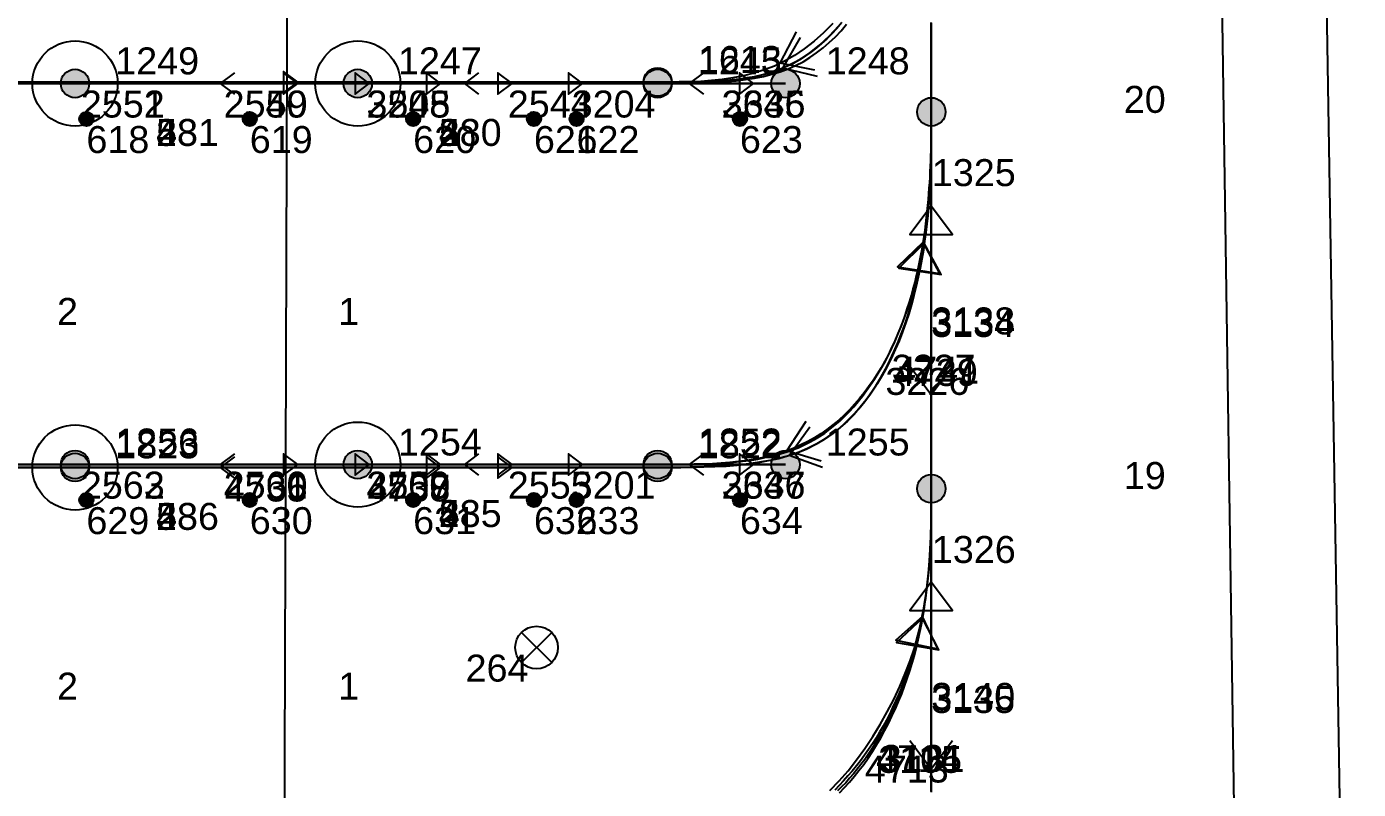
# Model space of a CAD drawing. Header units: millimetres. Extents: x 1508 to 209369, y 3688 to 146097.
# Drawn here: x 175276 to 184650, y 23438 to 28812 of the extents above; entities that cross this region are included whole.
import ezdxf

# ---------------------------------------------------------------- set-up
doc = ezdxf.new("R2010")
doc.units = ezdxf.units.MM
for name, color, linetype, true_color in [('Ndc8_Activity_DuiGao_Erceng', 1, 'Continuous', 0xff0000), ('Ndc8_Activity_DuiGao_ErcengID', 1, 'Continuous', 0xff0000), ('Ndc8_Activity_DuiGao_Sanceng', 1, 'Continuous', 0xff0000), ('Ndc8_Activity_DuiGao_SancengID', 1, 'Continuous', 0xff0000), ('Ndc8_Activity_DuiGao_Yiceng', 1, 'Continuous', 0xff0000), ('Ndc8_Activity_DuiGao_YicengID', 1, 'Continuous', 0xff0000), ('Ndc8_Cluster', 7, 'Continuous', 0x808000), ('Ndc8_Point', 7, 'Continuous', 0x000080), ('Ndc8_PointID', 7, 'Continuous', 0x000080), ('Ndc8_Reflector', 7, 'Continuous', 0x008000), ('Ndc8_ReflectorID', 7, 'Continuous', 0x008000), ('Ndc8_SD2_Bwd_AutoLoadEnabled', 7, 'Continuous', 0x0080c0), ('Ndc8_SD2_Bwd_AutoLoadEnabledID', 7, 'Continuous', 0x0080c0), ('Ndc8_SD2_Bwd_LoadOperation', 5, 'Continuous', 0x0000ff), ('Ndc8_SD2_Bwd_LoadOperationID', 5, 'Continuous', 0x0000ff), ('Ndc8_SD2_Bwd_NoForkAutoAdjust', 5, 'Continuous', 0x0000ff), ('Ndc8_SD2_Bwd_NoForkAutoAdjustID', 5, 'Continuous', 0x0000ff), ('Ndc8_SD2_Forward', 5, 'Continuous', 0x0000ff), ('Ndc8_SD2_ForwardID', 5, 'Continuous', 0x0000ff), ('Ndc8_SD2_Fwd_NoForkAutoAdjust', 5, 'Continuous', 0x0000ff), ('Ndc8_SD2_Fwd_NoForkAutoAdjustID', 5, 'Continuous', 0x0000ff), ('Ndc8_SD2_JiangCha', 5, 'Continuous', 0x0000ff), ('Ndc8_SD2_JiangChaID', 5, 'Continuous', 0x0000ff), ('Ndc8_SD2_Reverse', 5, 'Continuous', 0x0000ff), ('Ndc8_SD2_ReverseID', 5, 'Continuous', 0x0000ff), ('Ndc8_Spot', 1, 'Continuous', 0xff0000), ('Ndc8_SpotID', 1, 'Continuous', 0xff0000), ('Ndc8_Text', 7, 'Continuous', 0x000000)]:
    doc.layers.add(name, color=color, linetype=linetype, true_color=true_color)
doc.styles.add('Ndc8Style', font='arial.ttf', dxfattribs={"height": 0.2})

msp = doc.modelspace()

# ---------------------------------------------------------------- hatches: boundary and pattern name
at = {"layer": 'Ndc8_Point'}
h = msp.add_hatch(color=256, dxfattribs=at)
edge = h.paths.add_edge_path(flags=0)
edge.add_arc((175617, 28411), 100, 0, 360)
h = msp.add_hatch(color=256, dxfattribs=at)
edge = h.paths.add_edge_path(flags=0)
edge.add_arc((177607, 28411), 100, 0, 360)
h = msp.add_hatch(color=256, dxfattribs=at)
edge = h.paths.add_edge_path(flags=0)
edge.add_arc((179718, 28421), 100, 0, 360)
h = msp.add_hatch(color=256, dxfattribs=at)
edge = h.paths.add_edge_path(flags=0)
edge.add_arc((179718, 28411), 100, 0, 360)
h = msp.add_hatch(color=256, dxfattribs=at)
edge = h.paths.add_edge_path(flags=0)
edge.add_arc((180618, 28411), 100, 0, 360)
h = msp.add_hatch(color=256, dxfattribs=at)
edge = h.paths.add_edge_path(flags=0)
edge.add_arc((181644, 28211), 100, 0, 360)
h = msp.add_hatch(color=256, dxfattribs=at)
edge = h.paths.add_edge_path(flags=0)
edge.add_arc((175617, 25726), 100, 0, 360)
h = msp.add_hatch(color=256, dxfattribs=at)
edge = h.paths.add_edge_path(flags=0)
edge.add_arc((175617, 25706), 100, 0, 360)
h = msp.add_hatch(color=256, dxfattribs=at)
edge = h.paths.add_edge_path(flags=0)
edge.add_arc((177607, 25726), 100, 0, 360)
h = msp.add_hatch(color=256, dxfattribs=at)
edge = h.paths.add_edge_path(flags=0)
edge.add_arc((179718, 25726), 100, 0, 360)
h = msp.add_hatch(color=256, dxfattribs=at)
edge = h.paths.add_edge_path(flags=0)
edge.add_arc((179718, 25706), 100, 0, 360)
h = msp.add_hatch(color=256, dxfattribs=at)
edge = h.paths.add_edge_path(flags=0)
edge.add_arc((180618, 25726), 100, 0, 360)
h = msp.add_hatch(color=256, dxfattribs=at)
edge = h.paths.add_edge_path(flags=0)
edge.add_arc((181644, 25556), 100, 0, 360)
at = {"layer": 'Ndc8_Spot'}
h = msp.add_hatch(color=256, dxfattribs=at)
edge = h.paths.add_edge_path(flags=0)
edge.add_arc((175697, 28161), 50, 0, 360)
h = msp.add_hatch(color=256, dxfattribs=at)
edge = h.paths.add_edge_path(flags=0)
edge.add_arc((176847, 28161), 50, 0, 360)
h = msp.add_hatch(color=256, dxfattribs=at)
edge = h.paths.add_edge_path(flags=0)
edge.add_arc((177997, 28161), 50, 0, 360)
h = msp.add_hatch(color=256, dxfattribs=at)
edge = h.paths.add_edge_path(flags=0)
edge.add_arc((178847, 28161), 50, 0, 360)
h = msp.add_hatch(color=256, dxfattribs=at)
edge = h.paths.add_edge_path(flags=0)
edge.add_arc((179147, 28161), 50, 0, 360)
h = msp.add_hatch(color=256, dxfattribs=at)
edge = h.paths.add_edge_path(flags=0)
edge.add_arc((180297, 28161), 50, 0, 360)
h = msp.add_hatch(color=256, dxfattribs=at)
edge = h.paths.add_edge_path(flags=0)
edge.add_arc((175697, 25476), 50, 0, 360)
h = msp.add_hatch(color=256, dxfattribs=at)
edge = h.paths.add_edge_path(flags=0)
edge.add_arc((176847, 25476), 50, 0, 360)
h = msp.add_hatch(color=256, dxfattribs=at)
edge = h.paths.add_edge_path(flags=0)
edge.add_arc((177997, 25476), 50, 0, 360)
h = msp.add_hatch(color=256, dxfattribs=at)
edge = h.paths.add_edge_path(flags=0)
edge.add_arc((178847, 25476), 50, 0, 360)
h = msp.add_hatch(color=256, dxfattribs=at)
edge = h.paths.add_edge_path(flags=0)
edge.add_arc((179147, 25476), 50, 0, 360)
h = msp.add_hatch(color=256, dxfattribs=at)
edge = h.paths.add_edge_path(flags=0)
edge.add_arc((180297, 25476), 50, 0, 360)

# ---------------------------------------------------------------- linework, layer by layer
at = {"layer": 'Ndc8_Activity_DuiGao_Erceng'}
for centre in [(175617, 28411), (177607, 28411), (175617, 25706), (177607, 25726)]:
    msp.add_circle(centre, 300, dxfattribs=at)
at = {"layer": 'Ndc8_Activity_DuiGao_Sanceng'}
for centre in [(175617, 28411), (177607, 28411), (175617, 25706), (177607, 25726)]:
    msp.add_circle(centre, 300, dxfattribs=at)
at = {"layer": 'Ndc8_Activity_DuiGao_Yiceng'}
for centre in [(175617, 28411), (177607, 28411), (175617, 25706), (177607, 25726)]:
    msp.add_circle(centre, 300, dxfattribs=at)
at = {"layer": 'Ndc8_Cluster'}
for points in [[(168672, 56469), (168582, 15163), (184650, 15345), (183955, 57935), (181238, 59038), (177537, 58539)], [(167605, 58247), (167760, 57974), (177198, 55483), (177066, 15865), (183886, 15903), (183257, 58207), (177761, 58246)]]:
    msp.add_lwpolyline(points, close=True, dxfattribs=at)
at = {"layer": 'Ndc8_Point'}
for centre in [(175617, 28411), (177607, 28411), (179718, 28421), (179718, 28411), (180618, 28411), (181644, 28211), (175617, 25726), (175617, 25706), (177607, 25726), (179718, 25726), (179718, 25706), (180618, 25726), (181644, 25556)]:
    msp.add_circle(centre, 100, dxfattribs=at)
at = {"layer": 'Ndc8_Reflector'}
for p, q in [((178972, 24543), (178760, 24331)), ((178760, 24543), (178972, 24331))]:
    msp.add_line(p, q, dxfattribs=at)
msp.add_circle((178866, 24437), 150, dxfattribs=at)
at = {"layer": 'Ndc8_SD2_Bwd_AutoLoadEnabled'}
for points in [[(181014, 28840), (180979, 28799), (180979, 28799), (180944, 28761), (180908, 28725), (180871, 28692), (180835, 28661), (180797, 28632), (180759, 28605), (180720, 28581), (180680, 28558), (180640, 28538), (180599, 28519), (180557, 28502), (180514, 28487), (180470, 28474), (180425, 28462), (180425, 28462), (180379, 28452), (180332, 28443), (180284, 28436), (180235, 28430), (180186, 28425), (180135, 28421), (180085, 28417), (180033, 28415), (179981, 28413), (179929, 28412), (179877, 28412), (179824, 28411), (179771, 28411), (179718, 28411)], [(180951, 28834), (180885, 28768), (180819, 28708), (180750, 28655), (180750, 28655), (180681, 28608), (180611, 28568), (180540, 28534), (180468, 28506), (180395, 28483), (180321, 28465), (180247, 28450), (180173, 28439), (180097, 28432), (180022, 28426), (179946, 28423), (179870, 28422), (179794, 28421), (179718, 28421)], [(180825, 28504), (180580, 28553), (180695, 28775)], [(180842, 28459), (180599, 28519), (180724, 28735)], [(181644, 28211), (181644, 28169), (181644, 28127), (181644, 28085), (181644, 28043), (181643, 28000), (181643, 27958), (181642, 27915), (181641, 27871), (181639, 27827), (181637, 27783), (181635, 27739), (181632, 27693), (181629, 27647), (181626, 27601), (181626, 27601), (181621, 27554), (181616, 27506), (181611, 27457), (181605, 27408), (181598, 27359), (181590, 27309), (181582, 27259), (181573, 27208), (181563, 27157), (181552, 27106), (181540, 27055), (181527, 27004), (181514, 26953), (181499, 26901), (181499, 26901), (181483, 26850), (181466, 26799), (181449, 26749), (181430, 26698), (181409, 26649), (181388, 26599), (181365, 26550), (181342, 26502), (181317, 26455), (181290, 26408), (181263, 26363), (181234, 26318), (181203, 26274), (181172, 26232), (181172, 26232), (181139, 26191), (181104, 26151), (181068, 26112), (181030, 26075), (180992, 26040), (180951, 26006), (180909, 25974), (180866, 25943), (180821, 25915), (180774, 25888), (180726, 25864), (180677, 25842), (180625, 25821), (180573, 25804), (180573, 25804), (180518, 25788), (180462, 25775), (180405, 25764), (180347, 25754), (180287, 25747), (180227, 25740), (180165, 25736), (180103, 25732), (180040, 25730), (179976, 25728), (179912, 25727), (179847, 25726), (179783, 25726), (179718, 25726)], [(181644, 28211), (181644, 28157), (181644, 28102), (181644, 28048), (181643, 27993), (181643, 27938), (181642, 27883), (181640, 27827), (181638, 27771), (181636, 27715), (181633, 27657), (181629, 27600), (181624, 27541), (181619, 27482), (181613, 27422), (181613, 27422), (181605, 27361), (181597, 27299), (181588, 27236), (181577, 27173), (181566, 27110), (181552, 27046), (181538, 26982), (181522, 26918), (181504, 26854), (181485, 26789), (181464, 26726), (181441, 26662), (181417, 26599), (181390, 26536), (181390, 26536), (181362, 26474), (181331, 26413), (181298, 26353), (181263, 26295), (181226, 26238), (181186, 26183), (181144, 26130), (181100, 26080), (181053, 26032), (181003, 25987), (180951, 25945), (180896, 25907), (180838, 25872), (180778, 25841), (180778, 25841), (180714, 25814), (180648, 25791), (180579, 25771), (180508, 25755), (180435, 25742), (180360, 25731), (180284, 25723), (180205, 25717), (180126, 25712), (180046, 25709), (179965, 25707), (179883, 25706), (179800, 25706), (179718, 25706)], [(180868, 25751), (180628, 25823), (180764, 26033)], [(180878, 25705), (180643, 25789), (180790, 25992)], [(181644, 25556), (181644, 25521), (181644, 25486), (181644, 25451), (181644, 25416), (181643, 25380), (181643, 25344), (181642, 25308), (181641, 25272), (181640, 25235), (181639, 25198), (181637, 25160), (181635, 25121), (181632, 25082), (181629, 25042), (181629, 25042), (181626, 25002), (181622, 24960), (181617, 24919), (181612, 24876), (181607, 24833), (181601, 24789), (181594, 24745), (181586, 24700), (181578, 24655), (181569, 24610), (181559, 24565), (181549, 24519), (181537, 24473), (181525, 24427), (181525, 24427), (181512, 24380), (181497, 24334), (181482, 24288), (181466, 24241), (181449, 24195), (181431, 24149), (181412, 24104), (181393, 24059), (181372, 24014), (181351, 23970), (181328, 23926), (181305, 23883), (181280, 23840), (181255, 23799), (181255, 23799), (181229, 23758), (181202, 23718), (181174, 23679), (181146, 23640), (181117, 23603), (181087, 23567), (181057, 23532), (181026, 23498), (180995, 23465), (180964, 23433)], [(181644, 25556), (181644, 25518), (181644, 25481), (181644, 25443), (181644, 25405), (181643, 25367), (181643, 25329), (181642, 25291), (181641, 25252), (181640, 25213), (181638, 25173), (181636, 25133), (181634, 25093), (181631, 25052), (181628, 25011), (181628, 25011), (181624, 24969), (181620, 24926), (181615, 24883), (181609, 24840), (181603, 24796), (181597, 24751), (181590, 24707), (181582, 24662), (181573, 24617), (181564, 24572), (181554, 24527), (181543, 24482), (181532, 24436), (181520, 24391), (181520, 24391), (181507, 24346), (181493, 24301), (181478, 24256), (181463, 24212), (181447, 24168), (181430, 24124), (181413, 24080), (181394, 24038), (181375, 23995), (181356, 23954), (181335, 23913), (181314, 23872), (181293, 23833), (181270, 23794), (181270, 23794), (181247, 23756), (181224, 23719), (181200, 23683), (181175, 23648), (181149, 23613), (181123, 23580), (181097, 23548), (181069, 23516), (181042, 23485), (181013, 23456), (180984, 23427)]]:
    msp.add_lwpolyline(points, dxfattribs=at)
at = {"layer": 'Ndc8_SD2_Bwd_LoadOperation'}
for points in [[(179718, 28421), (169587, 28421)], [(179718, 28411), (169587, 28411)], [(179718, 28411), (171597, 28411)], [(179718, 28411), (173607, 28411)], [(179718, 28411), (175617, 28411)], [(176742, 28336), (176642, 28411), (176742, 28486)], [(180618, 28411), (177607, 28411)], [(178460, 28336), (178360, 28411), (178460, 28486)], [(176742, 25651), (176642, 25726), (176742, 25801)], [(176742, 25631), (176642, 25706), (176742, 25781)], [(178460, 25651), (178360, 25726), (178460, 25801)], [(179718, 25726), (169587, 25726)], [(179718, 25726), (171597, 25726)], [(179718, 25726), (173607, 25726)], [(179718, 25706), (173607, 25706)], [(179718, 25726), (175617, 25726)], [(179718, 25706), (175617, 25706)], [(180618, 25726), (177607, 25726)]]:
    msp.add_lwpolyline(points, dxfattribs=at)
at = {"layer": 'Ndc8_SD2_Bwd_NoForkAutoAdjust'}
for points in [[(180618, 28411), (179718, 28411)], [(180043, 28336), (179943, 28411), (180043, 28486)], [(180043, 25651), (179943, 25726), (180043, 25801)], [(180618, 25726), (179718, 25726)]]:
    msp.add_lwpolyline(points, dxfattribs=at)
at = {"layer": 'Ndc8_SD2_Forward'}
for points in [[(181644, 28211), (181644, 28274), (181644, 28337), (181644, 28400), (181644, 28462), (181644, 28525), (181644, 28588), (181644, 28651), (181644, 28714), (181644, 28777), (181644, 28840)], [(181644, 25556), (181644, 25619), (181644, 25682), (181644, 25746), (181644, 25809), (181644, 25872), (181644, 25935), (181644, 25998), (181644, 26062), (181644, 26125), (181644, 26188), (181644, 26251), (181644, 26315), (181644, 26378), (181644, 26441), (181644, 26441), (181644, 26504), (181644, 26567), (181644, 26631), (181644, 26694), (181644, 26757), (181644, 26820), (181644, 26883), (181644, 26947), (181644, 27010), (181644, 27073), (181644, 27136), (181644, 27200), (181644, 27263), (181644, 27326), (181644, 27326), (181644, 27389), (181644, 27452), (181644, 27516), (181644, 27579), (181644, 27642), (181644, 27705), (181644, 27768), (181644, 27832), (181644, 27895), (181644, 27958), (181644, 28021), (181644, 28085), (181644, 28148), (181644, 28211)], [(181644, 27547), (181494, 27347), (181794, 27347), (181644, 27547)], [(181644, 23423), (181644, 23485), (181644, 23548), (181644, 23611), (181644, 23674), (181644, 23736), (181644, 23799), (181644, 23799), (181644, 23862), (181644, 23925), (181644, 23987), (181644, 24050), (181644, 24113), (181644, 24176), (181644, 24238), (181644, 24301), (181644, 24364), (181644, 24427), (181644, 24490), (181644, 24552), (181644, 24615), (181644, 24678), (181644, 24678), (181644, 24741), (181644, 24803), (181644, 24866), (181644, 24929), (181644, 24992), (181644, 25054), (181644, 25117), (181644, 25180), (181644, 25242), (181644, 25305), (181644, 25368), (181644, 25431), (181644, 25493), (181644, 25556)], [(181644, 24897), (181494, 24697), (181794, 24697), (181644, 24897)]]:
    msp.add_lwpolyline(points, dxfattribs=at)
at = {"layer": 'Ndc8_SD2_Fwd_NoForkAutoAdjust'}
for points in [[(169587, 28421), (179718, 28421)], [(169587, 28411), (179718, 28411)], [(171597, 28411), (179718, 28411)], [(173607, 28411), (179718, 28411)], [(175617, 28411), (179718, 28411)], [(177185, 28421), (177085, 28496), (177085, 28346), (177185, 28421)], [(177185, 28411), (177085, 28486), (177085, 28336), (177185, 28411)], [(177688, 28411), (177588, 28486), (177588, 28336), (177688, 28411)], [(177607, 28411), (179718, 28411)], [(178190, 28411), (178090, 28486), (178090, 28336), (178190, 28411)], [(178693, 28411), (178593, 28486), (178593, 28336), (178693, 28411)], [(179190, 28411), (179090, 28486), (179090, 28336), (179190, 28411)], [(179718, 28411), (180618, 28411)], [(180393, 28411), (180293, 28486), (180293, 28336), (180393, 28411)], [(177185, 25726), (177085, 25801), (177085, 25651), (177185, 25726)], [(177688, 25726), (177588, 25801), (177588, 25651), (177688, 25726)], [(178190, 25726), (178090, 25801), (178090, 25651), (178190, 25726)], [(178190, 25706), (178090, 25781), (178090, 25631), (178190, 25706)], [(178693, 25726), (178593, 25801), (178593, 25651), (178693, 25726)], [(178693, 25706), (178593, 25781), (178593, 25631), (178693, 25706)], [(179190, 25726), (179090, 25801), (179090, 25651), (179190, 25726)], [(180393, 25726), (180293, 25801), (180293, 25651), (180393, 25726)], [(169587, 25726), (179718, 25726)], [(171597, 25726), (179718, 25726)], [(173607, 25726), (179718, 25726)], [(173607, 25706), (179718, 25706)], [(175617, 25726), (179718, 25726)], [(175617, 25706), (179718, 25706)], [(177607, 25726), (179718, 25726)], [(179718, 25726), (180618, 25726)]]:
    msp.add_lwpolyline(points, dxfattribs=at)
at = {"layer": 'Ndc8_SD2_JiangCha'}
for points in [[(179718, 28411), (179789, 28411), (179860, 28411), (179930, 28412), (180000, 28413), (180069, 28416), (180138, 28419), (180205, 28424), (180271, 28430), (180336, 28438), (180400, 28448), (180462, 28461), (180522, 28476), (180580, 28493), (180636, 28514), (180636, 28514), (180689, 28537), (180741, 28564), (180790, 28593), (180837, 28626), (180883, 28661), (180926, 28699), (180969, 28740), (181009, 28783), (181048, 28829)], [(179718, 28421), (179778, 28421), (179838, 28421), (179897, 28422), (179957, 28422), (180015, 28424), (180073, 28426), (180131, 28429), (180187, 28433), (180242, 28438), (180296, 28444), (180349, 28452), (180400, 28461), (180450, 28472), (180498, 28485), (180498, 28485), (180544, 28499), (180589, 28516), (180632, 28535), (180673, 28555), (180713, 28577), (180752, 28601), (180789, 28627), (180825, 28654), (180860, 28684), (180895, 28715), (180928, 28747), (180960, 28781), (180992, 28817)], [(179718, 25726), (179763, 25726), (179808, 25726), (179853, 25726), (179898, 25727), (179943, 25727), (179987, 25728), (180032, 25729), (180076, 25731), (180120, 25733), (180164, 25735), (180208, 25739), (180251, 25742), (180295, 25747), (180338, 25752), (180338, 25752), (180380, 25758), (180422, 25765), (180464, 25773), (180506, 25782), (180547, 25792), (180587, 25803), (180628, 25816), (180667, 25830), (180707, 25845), (180745, 25862), (180783, 25881), (180821, 25902), (180858, 25924), (180894, 25948), (180894, 25948), (180930, 25975), (180965, 26003), (181000, 26033), (181033, 26065), (181066, 26098), (181098, 26133), (181129, 26170), (181160, 26208), (181189, 26247), (181217, 26287), (181245, 26328), (181271, 26370), (181296, 26413), (181321, 26457), (181321, 26457), (181344, 26501), (181366, 26546), (181387, 26591), (181406, 26637), (181425, 26683), (181443, 26730), (181460, 26776), (181475, 26823), (181490, 26870), (181504, 26918), (181517, 26965), (181530, 27012), (181541, 27059), (181552, 27105), (181552, 27105), (181561, 27152), (181571, 27198), (181579, 27243), (181587, 27289), (181594, 27334), (181600, 27378), (181606, 27422), (181611, 27466), (181616, 27509), (181620, 27551), (181624, 27593), (181627, 27634), (181630, 27674), (181633, 27713), (181633, 27713), (181635, 27752), (181637, 27790), (181639, 27828), (181640, 27865), (181641, 27901), (181642, 27937), (181643, 27972), (181643, 28007), (181643, 28041), (181644, 28076), (181644, 28110), (181644, 28143), (181644, 28177), (181644, 28211)], [(179718, 25706), (179799, 25706), (179881, 25706), (179962, 25707), (180042, 25709), (180121, 25712), (180200, 25716), (180277, 25722), (180353, 25730), (180427, 25741), (180499, 25754), (180570, 25770), (180638, 25789), (180704, 25811), (180767, 25837), (180767, 25837), (180827, 25867), (180885, 25901), (180939, 25939), (180992, 25979), (181041, 26023), (181088, 26070), (181133, 26119), (181175, 26171), (181215, 26225), (181253, 26281), (181288, 26339), (181321, 26398), (181352, 26459), (181381, 26520), (181381, 26520), (181408, 26583), (181433, 26646), (181457, 26710), (181478, 26774), (181498, 26839), (181516, 26903), (181533, 26968), (181548, 27033), (181562, 27097), (181574, 27162), (181585, 27226), (181595, 27289), (181603, 27352), (181611, 27413), (181611, 27413), (181618, 27474), (181623, 27534), (181628, 27593), (181632, 27652), (181635, 27710), (181638, 27767), (181640, 27824), (181641, 27880), (181642, 27936), (181643, 27991), (181644, 28046), (181644, 28101), (181644, 28156), (181644, 28211)], [(181587, 27293), (181407, 27120), (181703, 27072), (181587, 27293)], [(181594, 27285), (181416, 27109), (181713, 27065), (181594, 27285)], [(180930, 23429), (180995, 23497), (181058, 23569), (181118, 23646), (181176, 23726), (181232, 23810), (181285, 23895), (181334, 23983), (181381, 24072), (181423, 24163), (181461, 24253), (181495, 24343), (181495, 24343), (181525, 24433), (181550, 24522), (181572, 24610), (181590, 24698), (181605, 24785), (181616, 24872), (181625, 24959), (181632, 25045), (181637, 25130), (181641, 25216), (181643, 25301), (181644, 25386), (181644, 25471), (181644, 25556)], [(180997, 23413), (181033, 23450), (181068, 23488), (181068, 23488), (181102, 23528), (181135, 23570), (181168, 23613), (181199, 23658), (181230, 23705), (181259, 23752), (181288, 23801), (181315, 23851), (181342, 23902), (181367, 23953), (181391, 24005), (181414, 24058), (181436, 24112), (181456, 24165), (181456, 24165), (181475, 24219), (181493, 24274), (181509, 24328), (181525, 24382), (181539, 24437), (181552, 24491), (181564, 24545), (181574, 24599), (181584, 24652), (181593, 24705), (181601, 24758), (181608, 24810), (181614, 24861), (181620, 24911), (181620, 24911), (181625, 24961), (181629, 25010), (181632, 25058), (181635, 25105), (181638, 25152), (181640, 25198), (181641, 25244), (181642, 25289), (181643, 25334), (181643, 25379), (181644, 25424), (181644, 25468), (181644, 25512), (181644, 25556)], [(181582, 24655), (181395, 24489), (181689, 24429), (181582, 24655)], [(181583, 24644), (181400, 24473), (181696, 24421), (181583, 24644)]]:
    msp.add_lwpolyline(points, dxfattribs=at)
at = {"layer": 'Ndc8_SD2_Reverse'}
for points in [[(181644, 28839), (181644, 28791), (181644, 28743), (181644, 28743), (181644, 28698), (181644, 28654), (181644, 28612), (181644, 28571), (181644, 28531), (181644, 28493), (181644, 28455), (181644, 28419), (181644, 28383), (181644, 28348), (181644, 28313), (181644, 28279), (181644, 28245), (181644, 28211)], [(181644, 28211), (181644, 28177), (181644, 28142), (181644, 28107), (181644, 28072), (181644, 28036), (181644, 28000), (181644, 27962), (181644, 27924), (181644, 27885), (181644, 27844), (181644, 27802), (181644, 27758), (181644, 27713), (181644, 27665), (181644, 27665), (181644, 27616), (181644, 27565), (181644, 27513), (181644, 27459), (181644, 27403), (181644, 27346), (181644, 27288), (181643, 27229), (181643, 27170), (181643, 27110), (181643, 27049), (181643, 26988), (181643, 26926), (181643, 26865), (181643, 26865), (181643, 26804), (181643, 26742), (181643, 26682), (181643, 26621), (181643, 26562), (181643, 26503), (181644, 26445), (181644, 26388), (181644, 26333), (181644, 26278), (181644, 26225), (181644, 26174), (181644, 26125), (181644, 26077), (181644, 26077), (181644, 26031), (181644, 25988), (181644, 25946), (181644, 25905), (181644, 25866), (181644, 25828), (181644, 25792), (181644, 25756), (181644, 25722), (181644, 25688), (181644, 25654), (181644, 25621), (181644, 25589), (181644, 25556)], [(181794, 26418), (181644, 26218), (181494, 26418)], [(181644, 25556), (181644, 25525), (181644, 25494), (181644, 25463), (181644, 25432), (181644, 25401), (181644, 25368), (181644, 25336), (181644, 25302), (181644, 25268), (181644, 25234), (181644, 25198), (181644, 25161), (181644, 25123), (181644, 25084), (181644, 25084), (181644, 25044), (181644, 25002), (181644, 24960), (181644, 24917), (181644, 24873), (181644, 24829), (181643, 24785), (181643, 24740), (181643, 24696), (181643, 24652), (181643, 24608), (181643, 24565), (181643, 24523), (181643, 24482), (181643, 24482), (181643, 24442), (181643, 24403), (181643, 24364), (181643, 24327), (181643, 24290), (181643, 24253), (181643, 24216), (181643, 24180), (181643, 24143), (181643, 24107), (181643, 24070), (181643, 24032), (181643, 23994), (181643, 23955), (181643, 23955), (181643, 23916), (181643, 23875), (181643, 23834), (181643, 23792), (181643, 23750), (181643, 23708), (181644, 23665), (181644, 23623), (181644, 23581), (181644, 23539), (181644, 23498), (181644, 23458), (181644, 23418)], [(181794, 23779), (181644, 23579), (181494, 23779)]]:
    msp.add_lwpolyline(points, dxfattribs=at)
at = {"layer": 'Ndc8_Spot'}
for centre in [(175697, 28161), (176847, 28161), (177997, 28161), (178847, 28161), (179147, 28161), (180297, 28161), (175697, 25476), (176847, 25476), (177997, 25476), (178847, 25476), (179147, 25476), (180297, 25476)]:
    msp.add_circle(centre, 50, dxfattribs=at)

# ---------------------------------------------------------------- texts
at = {"layer": 'Ndc8_Activity_DuiGao_ErcengID', "style": 'Ndc8Style'}
for s, p in [('431', (176187, 27971)), ('430', (178177, 27971)), ('436', (176187, 25266)), ('435', (178177, 25286))]:
    msp.add_text(s, height=190, dxfattribs=at).set_placement(p)
at = {"layer": 'Ndc8_Activity_DuiGao_SancengID', "style": 'Ndc8Style'}
for s, p in [('581', (176187, 27971)), ('580', (178177, 27971)), ('586', (176187, 25266)), ('585', (178177, 25286))]:
    msp.add_text(s, height=190, dxfattribs=at).set_placement(p)
at = {"layer": 'Ndc8_Activity_DuiGao_YicengID', "style": 'Ndc8Style'}
for s, p in [('281', (176187, 27971)), ('280', (178177, 27971)), ('286', (176187, 25266)), ('285', (178177, 25286))]:
    msp.add_text(s, height=190, dxfattribs=at).set_placement(p)
at = {"layer": 'Ndc8_PointID', "style": 'Ndc8Style'}
for s, p in [('1249', (175900, 28475)), ('1247', (177890, 28475)), ('1613', (180001, 28485)), ('1245', (180001, 28475)), ('1248', (180901, 28475)), ('1325', (181648, 27688)), ('1256', (175900, 25790)), ('1254', (177890, 25790)), ('1252', (180001, 25790)), ('1255', (180901, 25790)), ('1823', (175900, 25770)), ('1822', (180001, 25770)), ('1326', (181648, 25033))]:
    msp.add_text(s, height=190, dxfattribs=at).set_placement(p)
at = {"layer": 'Ndc8_ReflectorID', "style": 'Ndc8Style'}
msp.add_text('264', height=190, dxfattribs=at).set_placement((178366, 24197))
at = {"layer": 'Ndc8_SD2_Bwd_AutoLoadEnabledID', "style": 'Ndc8Style'}
for s, p in [('3227', (181365, 26310)), ('4741', (181390, 26296)), ('4714', (181255, 23559)), ('3105', (181270, 23554))]:
    msp.add_text(s, height=190, dxfattribs=at).set_placement(p)
at = {"layer": 'Ndc8_SD2_Bwd_LoadOperationID', "style": 'Ndc8Style'}
for s, p in [('2551', (175658, 28171)), ('2550', (176663, 28171)), ('3205', (177668, 28171)), ('3204', (179113, 28171)), ('2562', (175658, 25486)), ('4735', (176663, 25466)), ('2561', (176663, 25486)), ('4737', (177668, 25466)), ('3200', (177668, 25486)), ('3201', (179113, 25486))]:
    msp.add_text(s, height=190, dxfattribs=at).set_placement(p)
at = {"layer": 'Ndc8_SD2_Bwd_NoForkAutoAdjustID', "style": 'Ndc8Style'}
for s, p in [('3345', (180168, 28171)), ('3346', (180168, 25486))]:
    msp.add_text(s, height=190, dxfattribs=at).set_placement(p)
at = {"layer": 'Ndc8_SD2_ForwardID', "style": 'Ndc8Style'}
for s, p in [('3138', (181644, 26643)), ('3140', (181644, 23998))]:
    msp.add_text(s, height=190, dxfattribs=at).set_placement(p)
at = {"layer": 'Ndc8_SD2_Fwd_NoForkAutoAdjustID', "style": 'Ndc8Style'}
for s, p in [('2552', (175658, 28171)), ('2549', (176663, 28171)), ('2548', (177668, 28171)), ('2544', (178663, 28171)), ('2636', (180168, 28171)), ('2563', (175658, 25486)), ('4736', (176663, 25466)), ('2560', (176663, 25486)), ('4738', (177668, 25466)), ('2559', (177668, 25486)), ('2555', (178663, 25486)), ('2637', (180168, 25486))]:
    msp.add_text(s, height=190, dxfattribs=at).set_placement(p)
at = {"layer": 'Ndc8_SD2_JiangChaID', "style": 'Ndc8Style'}
for s, p in [('4739', (181381, 26280)), ('3226', (181321, 26217)), ('3131', (181288, 23561)), ('4713', (181176, 23486))]:
    msp.add_text(s, height=190, dxfattribs=at).set_placement(p)
at = {"layer": 'Ndc8_SD2_ReverseID', "style": 'Ndc8Style'}
for s, p in [('3134', (181643, 26625)), ('3135', (181643, 23976))]:
    msp.add_text(s, height=190, dxfattribs=at).set_placement(p)
at = {"layer": 'Ndc8_SpotID', "style": 'Ndc8Style'}
for s, p in [('618', (175697, 27921)), ('619', (176847, 27921)), ('620', (177997, 27921)), ('621', (178847, 27921)), ('622', (179147, 27921)), ('623', (180297, 27921)), ('629', (175697, 25236)), ('630', (176847, 25236)), ('631', (177997, 25236)), ('632', (178847, 25236)), ('633', (179147, 25236)), ('634', (180297, 25236))]:
    msp.add_text(s, height=190, dxfattribs=at).set_placement(p)
at = {"layer": 'Ndc8_Text', "char_height": 190, "attachment_point": 1, "style": 'Ndc8Style'}
for s, insert, width in [('20', (182999, 28394), 644), ('2', (175490, 26900), 322), ('1', (177470, 26900), 323), ('19', (182999, 25744), 644), ('2', (175490, 24260), 322), ('1', (177470, 24260), 323)]:
    msp.add_mtext(s, dxfattribs=dict(at, insert=insert, width=width))

doc.saveas('drawing.dxf')
